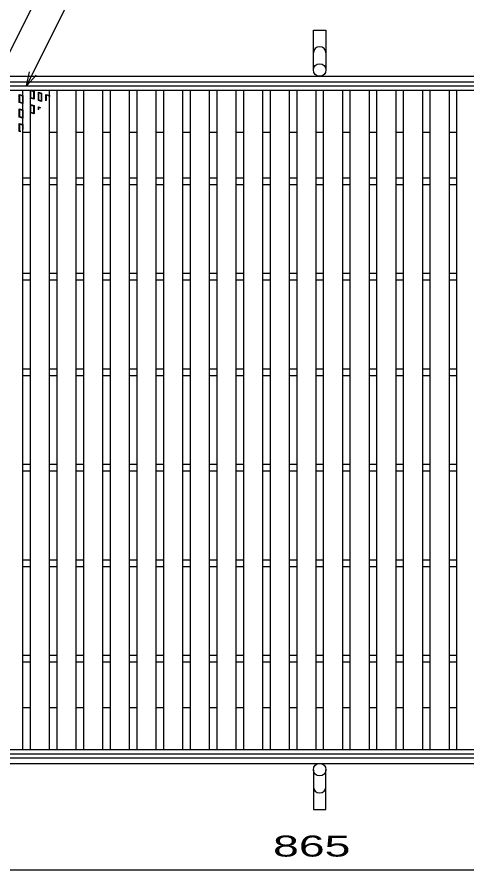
# Model space of a CAD drawing. Units: millimetres, scale not verified. Extents: x -1820 to 1731, y -1282 to 1054.
# Drawn here: x -1167 to -696, y -318 to 575 of the extents above; entities that cross this region are included whole.
import ezdxf
from ezdxf.enums import TextEntityAlignment as Align

# ---------------------------------------------------------------- set-up
doc = ezdxf.new("R2010")
doc.units = ezdxf.units.MM
doc.header["$LTSCALE"] = 10
for name, color, linetype, lineweight in [('16', 3, 'Continuous', 25), ('17', 3, 'Continuous', 25), ('19', 6, 'Continuous', 25), ('22', 2, 'Continuous', 25)]:
    doc.layers.add(name, color=color, linetype=linetype, lineweight=lineweight)
doc.styles.add('ベクトル', font='')
doc.styles.get('ベクトル').set_extended_font_data('ベクトル')

msp = doc.modelspace()

# ---------------------------------------------------------------- linework, layer by layer
at = {"layer": '16'}
for p, q in [((-1348, 503.5), (-352, 503.5)), ((-1348, 499), (-352, 499)), ((-1180.6, 499), (-1160.6, 499)), ((-1160.6, -192), (-1160.6, 499)), ((-1152.7, -192), (-1152.7, 499)), ((-1152.7, 499), (-1132.7, 499)), ((-1132.7, -192), (-1132.7, 499)), ((-1124.8, -192), (-1124.8, 499)), ((-1124.8, 499), (-1104.8, 499)), ((-1104.8, -192), (-1104.8, 499)), ((-1096.9, -192), (-1096.9, 499)), ((-1096.9, 499), (-1076.9, 499)), ((-1076.9, -192), (-1076.9, 499)), ((-1069, -192), (-1069, 499)), ((-1069, 499), (-1049, 499)), ((-1049, -192), (-1049, 499)), ((-1041.1, -192), (-1041.1, 499)), ((-1041.1, 499), (-1021.1, 499)), ((-1021.1, -192), (-1021.1, 499)), ((-1013.2, -192), (-1013.2, 499)), ((-1013.2, 499), (-993.2, 499)), ((-993.2, -192), (-993.2, 499)), ((-985.3, -192), (-985.3, 499)), ((-985.3, 499), (-965.3, 499)), ((-965.3, -192), (-965.3, 499)), ((-957.4, -192), (-957.4, 499)), ((-957.4, 499), (-937.4, 499)), ((-937.4, -192), (-937.4, 499)), ((-929.5, -192), (-929.5, 499)), ((-929.5, 499), (-909.5, 499)), ((-909.5, -192), (-909.5, 499)), ((-901.6, -192), (-901.6, 499)), ((-901.6, 499), (-881.6, 499)), ((-881.6, -192), (-881.6, 499)), ((-873.7, -192), (-873.7, 499)), ((-873.7, 499), (-853.7, 499)), ((-853.7, -192), (-853.7, 499)), ((-845.8, -192), (-845.8, 499)), ((-845.8, 499), (-825.8, 499)), ((-825.8, -192), (-825.8, 499)), ((-817.9, -192), (-817.9, 499)), ((-817.9, 499), (-797.9, 499)), ((-797.9, -192), (-797.9, 499)), ((-790, -192), (-790, 499)), ((-790, 499), (-770, 499)), ((-770, -192), (-770, 499)), ((-762.1, -192), (-762.1, 499)), ((-762.1, 499), (-742.1, 499)), ((-742.1, -192), (-742.1, 499)), ((-734.2, -192), (-734.2, 499)), ((-734.2, 499), (-714.2, 499)), ((-714.2, -192), (-714.2, 499)), ((-706.3, -192), (-706.3, 499)), ((-706.3, 499), (-686.3, 499)), ((-1160.6, 455), (-1152.7, 455)), ((-1132.7, 455), (-1124.8, 455)), ((-1104.8, 455), (-1096.9, 455)), ((-1076.9, 455), (-1069, 455)), ((-1049, 455), (-1041.1, 455)), ((-1021.1, 455), (-1013.2, 455)), ((-993.2, 455), (-985.3, 455)), ((-965.3, 455), (-957.4, 455)), ((-937.4, 455), (-929.5, 455)), ((-909.5, 455), (-901.6, 455)), ((-881.6, 455), (-873.7, 455)), ((-853.7, 455), (-845.8, 455)), ((-825.8, 455), (-817.9, 455)), ((-797.9, 455), (-790, 455)), ((-770, 455), (-762.1, 455)), ((-742.1, 455), (-734.2, 455)), ((-714.2, 455), (-706.3, 455)), ((-1160.6, 407), (-1152.7, 407)), ((-1132.7, 407), (-1124.8, 407)), ((-1104.8, 407), (-1096.9, 407)), ((-1076.9, 407), (-1069, 407)), ((-1049, 407), (-1041.1, 407)), ((-1021.1, 407), (-1013.2, 407)), ((-993.2, 407), (-985.3, 407)), ((-965.3, 407), (-957.4, 407)), ((-937.4, 407), (-929.5, 407)), ((-909.5, 407), (-901.6, 407)), ((-881.6, 407), (-873.7, 407)), ((-853.7, 407), (-845.8, 407)), ((-825.8, 407), (-817.9, 407)), ((-797.9, 407), (-790, 407)), ((-770, 407), (-762.1, 407)), ((-742.1, 407), (-734.2, 407)), ((-714.2, 407), (-706.3, 407)), ((-1160.6, 400), (-1152.7, 400)), ((-1132.7, 400), (-1124.8, 400)), ((-1104.8, 400), (-1096.9, 400)), ((-1076.9, 400), (-1069, 400)), ((-1049, 400), (-1041.1, 400)), ((-1021.1, 400), (-1013.2, 400)), ((-993.2, 400), (-985.3, 400)), ((-965.3, 400), (-957.4, 400)), ((-937.4, 400), (-929.5, 400)), ((-909.5, 400), (-901.6, 400)), ((-881.6, 400), (-873.7, 400)), ((-853.7, 400), (-845.8, 400)), ((-825.8, 400), (-817.9, 400)), ((-797.9, 400), (-790, 400)), ((-770, 400), (-762.1, 400)), ((-742.1, 400), (-734.2, 400)), ((-714.2, 400), (-706.3, 400)), ((-1160.6, 307), (-1152.7, 307)), ((-1132.7, 307), (-1124.8, 307)), ((-1104.8, 307), (-1096.9, 307)), ((-1076.9, 307), (-1069, 307)), ((-1049, 307), (-1041.1, 307)), ((-1021.1, 307), (-1013.2, 307)), ((-993.2, 307), (-985.3, 307)), ((-965.3, 307), (-957.4, 307)), ((-937.4, 307), (-929.5, 307)), ((-909.5, 307), (-901.6, 307)), ((-881.6, 307), (-873.7, 307)), ((-853.7, 307), (-845.8, 307)), ((-825.8, 307), (-817.9, 307)), ((-797.9, 307), (-790, 307)), ((-770, 307), (-762.1, 307)), ((-742.1, 307), (-734.2, 307)), ((-714.2, 307), (-706.3, 307)), ((-1160.6, 300), (-1152.7, 300)), ((-1132.7, 300), (-1124.8, 300)), ((-1104.8, 300), (-1096.9, 300)), ((-1076.9, 300), (-1069, 300)), ((-1049, 300), (-1041.1, 300)), ((-1021.1, 300), (-1013.2, 300)), ((-993.2, 300), (-985.3, 300)), ((-965.3, 300), (-957.4, 300)), ((-937.4, 300), (-929.5, 300)), ((-909.5, 300), (-901.6, 300)), ((-881.6, 300), (-873.7, 300)), ((-853.7, 300), (-845.8, 300)), ((-825.8, 300), (-817.9, 300)), ((-797.9, 300), (-790, 300)), ((-770, 300), (-762.1, 300)), ((-742.1, 300), (-734.2, 300)), ((-714.2, 300), (-706.3, 300)), ((-1160.6, 207), (-1152.7, 207)), ((-1132.7, 207), (-1124.8, 207)), ((-1104.8, 207), (-1096.9, 207)), ((-1076.9, 207), (-1069, 207)), ((-1049, 207), (-1041.1, 207)), ((-1021.1, 207), (-1013.2, 207)), ((-993.2, 207), (-985.3, 207)), ((-965.3, 207), (-957.4, 207)), ((-937.4, 207), (-929.5, 207)), ((-909.5, 207), (-901.6, 207)), ((-881.6, 207), (-873.7, 207)), ((-853.7, 207), (-845.8, 207)), ((-825.8, 207), (-817.9, 207)), ((-797.9, 207), (-790, 207)), ((-770, 207), (-762.1, 207)), ((-742.1, 207), (-734.2, 207)), ((-714.2, 207), (-706.3, 207)), ((-1160.6, 200), (-1152.7, 200)), ((-1132.7, 200), (-1124.8, 200)), ((-1104.8, 200), (-1096.9, 200)), ((-1076.9, 200), (-1069, 200)), ((-1049, 200), (-1041.1, 200)), ((-1021.1, 200), (-1013.2, 200)), ((-993.2, 200), (-985.3, 200)), ((-965.3, 200), (-957.4, 200)), ((-937.4, 200), (-929.5, 200)), ((-909.5, 200), (-901.6, 200)), ((-881.6, 200), (-873.7, 200)), ((-853.7, 200), (-845.8, 200)), ((-825.8, 200), (-817.9, 200)), ((-797.9, 200), (-790, 200)), ((-770, 200), (-762.1, 200)), ((-742.1, 200), (-734.2, 200)), ((-714.2, 200), (-706.3, 200)), ((-1160.6, 107), (-1152.7, 107)), ((-1160.6, 100), (-1152.7, 100)), ((-1132.7, 107), (-1124.8, 107)), ((-1132.7, 100), (-1124.8, 100)), ((-1104.8, 107), (-1096.9, 107)), ((-1104.8, 100), (-1096.9, 100)), ((-1076.9, 107), (-1069, 107)), ((-1076.9, 100), (-1069, 100)), ((-1049, 107), (-1041.1, 107)), ((-1049, 100), (-1041.1, 100)), ((-1021.1, 107), (-1013.2, 107)), ((-1021.1, 100), (-1013.2, 100)), ((-993.2, 107), (-985.3, 107)), ((-993.2, 100), (-985.3, 100)), ((-965.3, 107), (-957.4, 107)), ((-965.3, 100), (-957.4, 100)), ((-937.4, 107), (-929.5, 107)), ((-937.4, 100), (-929.5, 100)), ((-909.5, 107), (-901.6, 107)), ((-909.5, 100), (-901.6, 100)), ((-881.6, 107), (-873.7, 107)), ((-881.6, 100), (-873.7, 100)), ((-853.7, 107), (-845.8, 107)), ((-853.7, 100), (-845.8, 100)), ((-825.8, 107), (-817.9, 107)), ((-825.8, 100), (-817.9, 100)), ((-797.9, 107), (-790, 107)), ((-797.9, 100), (-790, 100)), ((-770, 107), (-762.1, 107)), ((-770, 100), (-762.1, 100)), ((-742.1, 107), (-734.2, 107)), ((-742.1, 100), (-734.2, 100)), ((-714.2, 107), (-706.3, 107)), ((-714.2, 100), (-706.3, 100)), ((-1160.6, 7), (-1152.7, 7)), ((-1160.6, 0), (-1152.7, 0)), ((-1132.7, 7), (-1124.8, 7)), ((-1132.7, 0), (-1124.8, 0)), ((-1104.8, 7), (-1096.9, 7)), ((-1104.8, 0), (-1096.9, 0)), ((-1076.9, 7), (-1069, 7)), ((-1076.9, 0), (-1069, 0)), ((-1049, 7), (-1041.1, 7)), ((-1049, 0), (-1041.1, 0)), ((-1021.1, 7), (-1013.2, 7)), ((-1021.1, 0), (-1013.2, 0)), ((-993.2, 7), (-985.3, 7)), ((-993.2, 0), (-985.3, 0)), ((-965.3, 7), (-957.4, 7)), ((-965.3, 0), (-957.4, 0)), ((-937.4, 7), (-929.5, 7)), ((-937.4, 0), (-929.5, 0)), ((-909.5, 7), (-901.6, 7)), ((-909.5, 0), (-901.6, 0)), ((-881.6, 7), (-873.7, 7)), ((-881.6, 0), (-873.7, 0)), ((-853.7, 7), (-845.8, 7)), ((-853.7, 0), (-845.8, 0)), ((-825.8, 7), (-817.9, 7)), ((-825.8, 0), (-817.9, 0)), ((-797.9, 7), (-790, 7)), ((-797.9, 0), (-790, 0)), ((-770, 7), (-762.1, 7)), ((-770, 0), (-762.1, 0)), ((-742.1, 7), (-734.2, 7)), ((-742.1, 0), (-734.2, 0)), ((-714.2, 7), (-706.3, 7)), ((-714.2, 0), (-706.3, 0)), ((-1160.6, -93), (-1152.7, -93)), ((-1132.7, -93), (-1124.8, -93)), ((-1104.8, -93), (-1096.9, -93)), ((-1076.9, -93), (-1069, -93)), ((-1049, -93), (-1041.1, -93)), ((-1021.1, -93), (-1013.2, -93)), ((-993.2, -93), (-985.3, -93)), ((-965.3, -93), (-957.4, -93)), ((-937.4, -93), (-929.5, -93)), ((-909.5, -93), (-901.6, -93)), ((-881.6, -93), (-873.7, -93)), ((-853.7, -93), (-845.8, -93)), ((-825.8, -93), (-817.9, -93)), ((-797.9, -93), (-790, -93)), ((-770, -93), (-762.1, -93)), ((-742.1, -93), (-734.2, -93)), ((-714.2, -93), (-706.3, -93)), ((-1160.6, -100), (-1152.7, -100)), ((-1132.7, -100), (-1124.8, -100)), ((-1104.8, -100), (-1096.9, -100)), ((-1076.9, -100), (-1069, -100)), ((-1049, -100), (-1041.1, -100)), ((-1021.1, -100), (-1013.2, -100)), ((-993.2, -100), (-985.3, -100)), ((-965.3, -100), (-957.4, -100)), ((-937.4, -100), (-929.5, -100)), ((-909.5, -100), (-901.6, -100)), ((-881.6, -100), (-873.7, -100)), ((-853.7, -100), (-845.8, -100)), ((-825.8, -100), (-817.9, -100)), ((-797.9, -100), (-790, -100)), ((-770, -100), (-762.1, -100)), ((-742.1, -100), (-734.2, -100)), ((-714.2, -100), (-706.3, -100)), ((-1160.6, -148), (-1152.7, -148)), ((-1132.7, -148), (-1124.8, -148)), ((-1104.8, -148), (-1096.9, -148)), ((-1076.9, -148), (-1069, -148)), ((-1049, -148), (-1041.1, -148)), ((-1021.1, -148), (-1013.2, -148)), ((-993.2, -148), (-985.3, -148)), ((-965.3, -148), (-957.4, -148)), ((-937.4, -148), (-929.5, -148)), ((-909.5, -148), (-901.6, -148)), ((-881.6, -148), (-873.7, -148)), ((-853.7, -148), (-845.8, -148)), ((-825.8, -148), (-817.9, -148)), ((-797.9, -148), (-790, -148)), ((-770, -148), (-762.1, -148)), ((-742.1, -148), (-734.2, -148)), ((-714.2, -148), (-706.3, -148)), ((-1348, -192), (-352, -192)), ((-1348, -196.5), (-352, -196.5)), ((-1180.6, -192), (-1160.6, -192)), ((-1152.7, -192), (-1132.7, -192)), ((-1124.8, -192), (-1104.8, -192)), ((-1096.9, -192), (-1076.9, -192)), ((-1069, -192), (-1049, -192)), ((-1041.1, -192), (-1021.1, -192)), ((-1013.2, -192), (-993.2, -192)), ((-985.3, -192), (-965.3, -192)), ((-957.4, -192), (-937.4, -192)), ((-929.5, -192), (-909.5, -192)), ((-901.6, -192), (-881.6, -192)), ((-873.7, -192), (-853.7, -192)), ((-845.8, -192), (-825.8, -192)), ((-817.9, -192), (-797.9, -192)), ((-790, -192), (-770, -192)), ((-762.1, -192), (-742.1, -192)), ((-734.2, -192), (-714.2, -192)), ((-706.3, -192), (-686.3, -192))]:
    msp.add_line(p, q, dxfattribs=at)
at = {"layer": '17'}
for p, q in [((-1164.4, 494.44), (-1160.6, 493.3)), ((-1164.4, 485.89), (-1164.4, 494.44)), ((-1163.92, 493.8), (-1161.07, 492.95)), ((-1163.92, 486.24), (-1163.92, 493.8)), ((-1161.07, 492.95), (-1161.07, 485.39)), ((-1160.6, 493.3), (-1160.6, 484.75)), ((-1152.7, 499), (-1148.9, 497.86)), ((-1152.7, 490.45), (-1152.7, 499)), ((-1152.22, 498.36), (-1149.37, 497.51)), ((-1152.22, 490.8), (-1152.22, 498.36)), ((-1149.37, 497.51), (-1149.37, 489.95)), ((-1148.9, 497.86), (-1148.9, 489.31)), ((-1144.31, 496.63), (-1141.08, 495.67)), ((-1144.31, 488.08), (-1144.31, 496.63)), ((-1143.84, 496), (-1141.56, 495.31)), ((-1143.84, 488.44), (-1143.84, 496)), ((-1141.56, 495.31), (-1141.56, 487.75)), ((-1141.08, 495.67), (-1141.08, 487.12)), ((-1136.5, 494.44), (-1132.7, 493.3)), ((-1136.5, 487.56), (-1136.5, 494.44)), ((-1136.02, 493.8), (-1133.17, 492.95)), ((-1136.02, 488.14), (-1136.02, 493.8)), ((-1133.17, 492.95), (-1133.17, 491.62)), ((-1132.7, 493.3), (-1132.7, 492.21)), ((-1160.6, 484.75), (-1164.4, 485.89)), ((-1161.07, 485.39), (-1163.92, 486.24)), ((-1148.9, 489.31), (-1152.7, 490.45)), ((-1152.7, 483.8), (-1148.9, 482.66)), ((-1152.7, 475.25), (-1152.7, 483.8)), ((-1149.37, 489.95), (-1152.22, 490.8)), ((-1152.22, 483.16), (-1149.37, 482.31)), ((-1152.22, 475.6), (-1152.22, 483.16)), ((-1148.9, 482.66), (-1148.9, 474.11)), ((-1141.08, 487.12), (-1144.31, 488.08)), ((-1141.56, 487.75), (-1143.84, 488.44)), ((-1164.4, 479.24), (-1160.6, 478.1)), ((-1164.4, 470.69), (-1164.4, 479.24)), ((-1163.92, 478.6), (-1161.07, 477.75)), ((-1163.92, 471.04), (-1163.92, 478.6)), ((-1161.07, 477.75), (-1161.07, 470.19)), ((-1160.6, 478.1), (-1160.6, 469.55)), ((-1148.9, 474.11), (-1152.7, 475.25)), ((-1149.37, 474.75), (-1152.22, 475.6)), ((-1149.37, 482.31), (-1149.37, 474.75)), ((-1144.31, 481.43), (-1142.14, 480.78)), ((-1144.31, 478.21), (-1144.31, 481.43)), ((-1143.84, 480.8), (-1142.48, 480.39)), ((-1143.84, 478.77), (-1143.84, 480.8)), ((-1160.6, 469.55), (-1164.4, 470.69)), ((-1161.07, 470.19), (-1163.92, 471.04)), ((-1164.4, 464.04), (-1160.6, 462.9)), ((-1164.4, 455.49), (-1164.4, 464.04)), ((-1163.92, 463.4), (-1161.07, 462.55)), ((-1163.92, 455.84), (-1163.92, 463.4)), ((-1162.58, 455.44), (-1163.92, 455.84)), ((-1161.07, 462.55), (-1161.07, 457.21)), ((-1160.6, 462.9), (-1160.6, 457.77)), ((-1162.91, 455.04), (-1164.4, 455.49))]:
    msp.add_line(p, q, dxfattribs=at)
at = {"layer": '19'}
for p, q in [((-856.5, 520), (-856.5, 561.62)), ((-856.5, 561.62), (-843.5, 561.62)), ((-843.5, 561.62), (-843.5, 520)), ((-1350, 513.5), (-350, 513.5)), ((-1350, 507.5), (-350, 507.5)), ((-1350, -200.5), (-350, -200.5)), ((-1350, -206.5), (-350, -206.5)), ((-856.5, -213), (-856.5, -254.62)), ((-843.5, -254.62), (-843.5, -213)), ((-856.5, -254.62), (-843.5, -254.62))]:
    msp.add_line(p, q, dxfattribs=at)
for centre in [(-850, 520), (-850, -213)]:
    msp.add_circle(centre, 6.5, dxfattribs=at)
for centre, start, end in [((-850, 537.84), 0, 180), ((-850, -230.84), 180, 0)]:
    msp.add_arc(centre, 6.5, start, end, dxfattribs=at)
at = {"layer": '22', "color": 4}
for p, q in [((-1240.35, 407), (-1070.1, 747.5)), ((-1156.65, 503.5), (-1058.9, 699)), ((-1156.65, 503.5), (-1153.65, 518.1)), ((-1156.65, 503.5), (-1146.65, 514.5)), ((-1282.2, -318), (-417.3, -318))]:
    msp.add_line(p, q, dxfattribs=at)

# ---------------------------------------------------------------- texts
at = {"layer": '22', "style": 'ベクトル', "width": 1.65}
msp.add_text(' 865 ', height=21.99, dxfattribs=at).set_placement((-912.25, -293), align=Align.MIDDLE_LEFT)

doc.saveas('drawing.dxf')
